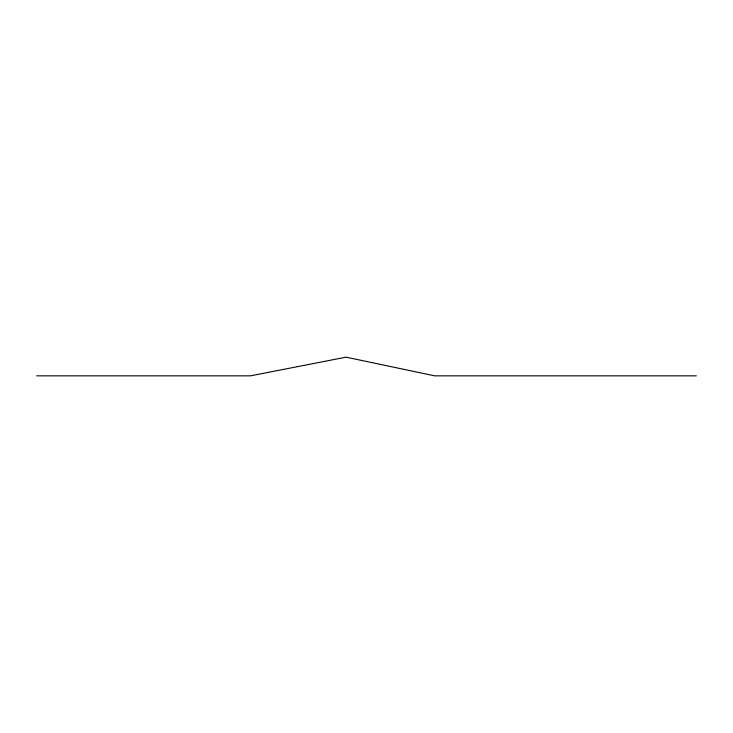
<?xml version="1.0" encoding="UTF-8"?>
<svg xmlns="http://www.w3.org/2000/svg" width="733" height="733" viewBox="0 0 733 733"><rect width="100%" height="100%" fill="white"/><g stroke="black" fill="none" stroke-linecap="round" stroke-linejoin="round"><path stroke-width="1.1" d="M36.65 375.837L250.53 375.837L346.077 357.163L434.66 375.837L696.35 375.837"/></g></svg>
